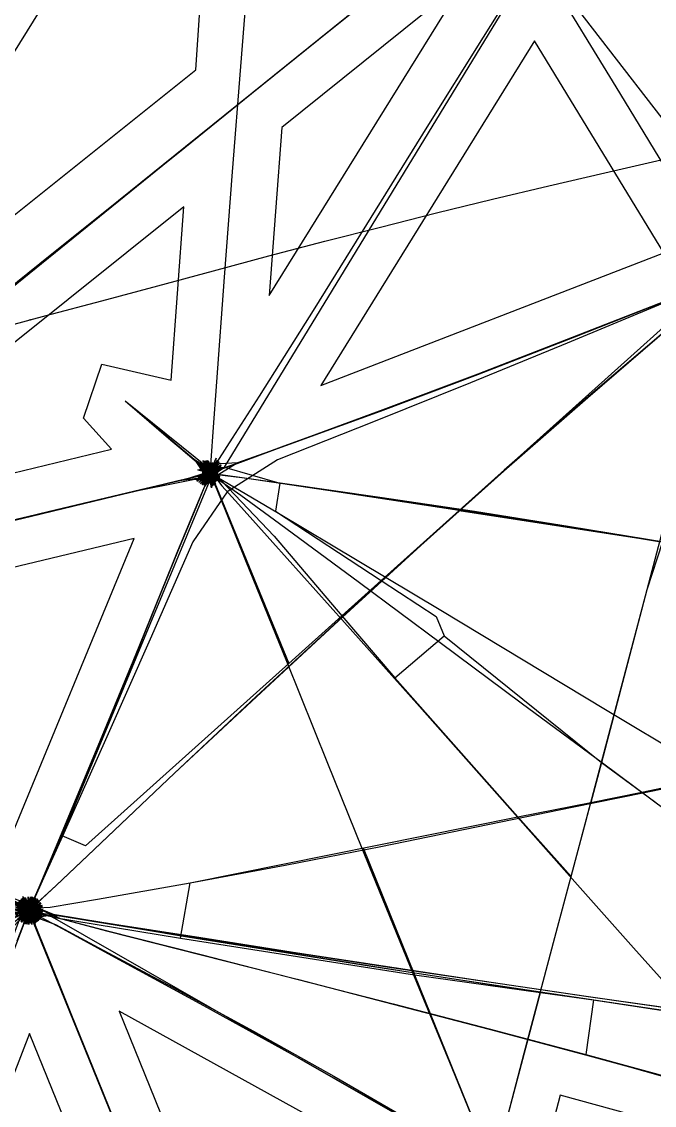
# Model space of a CAD drawing. Header units: metres. Extents: x 465982 to 489928, y 209046 to 231790.
# Drawn here: x 487541 to 488087, y 230099 to 231035 of the extents above; entities that cross this region are included whole.
import ezdxf

# ---------------------------------------------------------------- set-up
doc = ezdxf.new("R2010")
doc.units = ezdxf.units.M
for name, color, linetype in [('ANCHORS_OUTSIDE', 30, 'CONTINUOUS'), ('GREEN_CORRIDOR_PARCELS', 3, 'CONTINUOUS'), ('RAILWAY', 7, 'CONTINUOUS'), ('WOOL_ROADS_L1', 30, 'CONTINUOUS'), ('WOOL_ROADS_L2', 94, 'CONTINUOUS'), ('WOOL_THREADS', 8, 'CONTINUOUS')]:
    doc.layers.add(name, color=color, linetype=linetype)

msp = doc.modelspace()

# ---------------------------------------------------------------- linework, layer by layer
at = {"layer": 'ANCHORS_OUTSIDE'}
msp.add_point((487548.205, 230777.333), dxfattribs=at)
at = {"layer": 'GREEN_CORRIDOR_PARCELS'}
for points in [[(487345.72, 230716.82), (487691.418, 230993.365), (487711.562, 231294.087), (487359.796, 230728.208), (487331.326, 230715.844)], [(487754.505, 230798.289), (487923.361, 231070.603), (487765.489, 230943.356)], [(487799.223, 230720.657), (488095.232, 230835.105), (487983.739, 231018.226)], [(487333.292, 230596.743), (487618.422, 230665.592), (487594.239, 230692.553), (487610.259, 230739.085), (487669.999, 230725.407), (487681.074, 230874.984)], [(487529.474, 230325.385), (487638.014, 230588.515), (487261.262, 230498.207)], [(487722.938, 229938.825), (487883.877, 230037.357), (487625.158, 230180.4)], [(487468.458, 229864.757), (487617.789, 229988.237), (487547.672, 230161.239), (487447.412, 229901.414)], [(488015.052, 229972.856), (488144.321, 230069.896), (488005.743, 230107.989), (487989.388, 230045.212)]]:
    msp.add_lwpolyline(points, close=True, dxfattribs=at)
at = {"layer": 'RAILWAY'}
msp.add_lwpolyline([(487033.12, 230639.3), (487081.44, 230652.25), (487129.41, 230665.21), (487177.37, 230677.81), (487225.69, 230690.77), (487273.66, 230703.72), (487321.62, 230716.68), (487369.94, 230729.28), (487417.91, 230742.24), (487465.87, 230755.19), (487514.19, 230768.15), (487562.16, 230781.1), (487610.12, 230793.71), (487658.44, 230806.66), (487706.41, 230819.62), (487754.37, 230832.57), (487802.69, 230845.18), (487850.66, 230857.43), (487898.97, 230869.69), (487947.29, 230881.59), (487995.96, 230893.15), (488044.27, 230904.35), (488092.94, 230915.56)], dxfattribs=at)
at = {"layer": 'WOOL_ROADS_L1'}
msp.add_lwpolyline([(486448.38, 229474.314), (486704.065, 229579.679), (486712.91, 229553.737), (486793.699, 229591.474), (486804.506, 229582.49), (487000.86, 229628.85), (487286.102, 229731.789), (487404.046, 229897.699), (487539.812, 230261.961), (487547.217, 230266.366), (487575.983, 230331.714), (487705.148, 230642.802), (487702.565, 230649.216), (487715.903, 230650.088), (487985.315, 231091.864), (487764.894, 231451.843), (487706.009, 231367.555), (487467.16, 231469.47)], dxfattribs=at)
at = {"layer": 'WOOL_ROADS_L2'}
for points in [[(488155.927, 230871.127), (487985.315, 231091.864)], [(487223.742, 230531.796), (487219.143, 230551.327), (487728.073, 230963.789)], [(488136.571, 230808.346), (487918.475, 230612.619), (487763.816, 230636.365)], [(487630.217, 230707.426), (487702.565, 230649.216)], [(487642.553, 230630.404), (487705.148, 230642.802), (487715.903, 230650.088)], [(487715.903, 230650.088), (487763.816, 230636.365)], [(487705.148, 230642.802), (487713.877, 230638.124), (487758.907, 230590.509), (487817.338, 230521.854)], [(487705.148, 230642.802), (487771.443, 230480.667)], [(487223.742, 230531.796), (487642.553, 230630.404)], [(487763.816, 230636.365), (487760.098, 230612.15), (487851.336, 230552.366)], [(487851.336, 230552.366), (487918.475, 230612.619), (488094.008, 230585.801)], [(488094.008, 230585.801), (488080.709, 230544.324), (488041.5, 230395.165)], [(487851.336, 230552.366), (487817.338, 230521.854)], [(487851.336, 230552.366), (487898.888, 230521.206), (487905.636, 230504.582)], [(487817.338, 230521.854), (487771.443, 230480.667)], [(487817.338, 230521.854), (487862.954, 230468.256)], [(487862.954, 230468.256), (487905.636, 230504.582)], [(487905.636, 230504.582), (488041.5, 230395.165)], [(487771.443, 230480.667), (487596.127, 230323.332), (487575.983, 230331.714)], [(487862.954, 230468.256), (487969.219, 230348.132)], [(488041.5, 230395.165), (488032.127, 230360.753)], [(488041.5, 230395.165), (488076.325, 230369.621)], [(488032.127, 230360.753), (488076.325, 230369.621)], [(488076.325, 230369.621), (488098.228, 230374.015)], [(488076.325, 230369.621), (488088.434, 230360.708)], [(487969.219, 230348.132), (488032.127, 230360.753)], [(487969.219, 230348.132), (488015.161, 230296.644), (488032.127, 230360.753)], [(487686.267, 230291.362), (487969.219, 230348.132)], [(487835.824, 230321.368), (487880.116, 230211.777)], [(487678.055, 230243.472), (487686.267, 230291.362)], [(487530.499, 230275.422), (487547.217, 230266.366)], [(487974.794, 229917.843), (487948.151, 230043.438), (487567.453, 230261.497), (487547.217, 230266.366)], [(487547.217, 230266.366), (487665.22, 229976.257)], [(487567.453, 230261.497), (487678.055, 230243.472)], [(487678.055, 230243.472), (487880.116, 230211.777)], [(487880.116, 230211.777), (487988.674, 230196.561)], [(487880.116, 230211.777), (487948.151, 230043.438), (487988.674, 230196.561)], [(487988.674, 230196.561), (488034.441, 230190.146)], [(488034.441, 230190.146), (488027.826, 230142.956)], [(488027.826, 230142.956), (488194.038, 230096.171)]]:
    msp.add_lwpolyline(points, dxfattribs=at)
at = {"layer": 'WOOL_THREADS'}
for points in [[(488111.382, 230884.453), (488054.147, 230978.458), (487996.341, 231073.335), (487938.627, 231167.902), (487880.62, 231262.547), (487822.613, 231357.192), (487764.894, 231451.843)], [(487630.217, 230707.426), (487669.828, 230673.546), (487689.015, 230657.277), (487699.021, 230648.861), (487706.64, 230644.097), (487699.305, 230645.407), (487707.329, 230645.218), (487699.642, 230644.136), (487707.216, 230646.325), (487700.099, 230643.064), (487706.688, 230647.338), (487700.813, 230642.145), (487705.853, 230648.158), (487701.777, 230641.456), (487704.787, 230648.701), (487702.93, 230641.079), (487703.575, 230648.897), (487704.174, 230641.076), (487702.329, 230648.701), (487705.389, 230641.478), (487701.18, 230648.097), (487706.438, 230642.275), (487700.267, 230647.118), (487707.181, 230643.414), (487699.724, 230645.848), (487707.495, 230644.781), (487699.66, 230644.425), (487707.296, 230646.214), (487700.127, 230643.032), (487706.563, 230647.515), (487701.109, 230641.878), (487705.359, 230648.47), (487702.498, 230641.168), (487703.834, 230648.896), (487704.1, 230641.058), (487702.222, 230648.672), (487705.651, 230641.619), (487700.806, 230647.785), (487706.861, 230642.803), (487699.868, 230646.351), (487707.47, 230644.426), (487699.631, 230644.612), (487707.311, 230646.192), (487700.191, 230642.909), (487706.368, 230647.738), (487701.477, 230641.61), (487704.799, 230648.712), (487703.247, 230641.027), (487702.926, 230648.86), (487705.117, 230641.333), (487701.171, 230648.107), (487706.647, 230642.498), (487699.963, 230646.594), (487707.451, 230644.273), (487699.621, 230644.662), (487707.3, 230646.241), (487700.264, 230642.785), (487706.201, 230647.904), (487701.754, 230641.448), (487704.412, 230648.822), (487703.726, 230641.014), (487702.388, 230648.737), (487705.667, 230641.618), (487700.662, 230647.651), (487707.056, 230643.117), (487699.704, 230645.84), (487707.507, 230645.116), (487699.778, 230643.783), (487706.887, 230647.061), (487700.839, 230642.045), (487705.874, 230648.392), (487711.788, 230657.705), (487722.95, 230675.091), (487746.26, 230711.55), (487794.345, 230787.683), (487842.7, 230865.647), (487891.062, 230943.64), (487939.599, 231021.491), (487988.197, 231099.092)], [(487630.217, 230707.426), (487669.873, 230673.537), (487689.058, 230657.292), (487698.943, 230648.841), (487704.517, 230641.962), (487703.312, 230649.16), (487703.172, 230641.266), (487704.759, 230648.717), (487701.94, 230641.502), (487705.902, 230648.091), (487700.902, 230642.216), (487706.787, 230647.185), (487700.171, 230643.231), (487707.335, 230646.065), (487699.808, 230644.412), (487707.502, 230644.853), (487699.834, 230645.624), (487707.289, 230643.672), (487700.222, 230646.744), (487706.742, 230642.636), (487700.91, 230647.674), (487705.935, 230641.831), (487701.813, 230648.343), (487704.961, 230641.308), (487702.834, 230648.716), (487703.916, 230641.085), (487703.879, 230648.792), (487702.891, 230641.148), (487704.867, 230648.598), (487701.957, 230641.461), (487705.734, 230648.18), (487701.167, 230641.971), (487706.439, 230647.593), (487700.551, 230642.619), (487706.962, 230646.897), (487700.121, 230643.348), (487707.302, 230646.149), (487699.87, 230644.105), (487707.469, 230645.395), (487699.78, 230644.848), (487707.487, 230644.67), (487699.828, 230645.546), (487707.381, 230644.003), (487699.985, 230646.179), (487707.179, 230643.408), (487700.225, 230646.733), (487706.909, 230642.895), (487700.519, 230647.207), (487706.594, 230642.461), (487700.85, 230647.602), (487706.254, 230642.104), (487701.197, 230647.922), (487705.903, 230641.816), (487701.547, 230648.178), (487705.554, 230641.591), (487701.893, 230648.376), (487705.213, 230641.418), (487702.228, 230648.525), (487704.886, 230641.289), (487702.548, 230648.636), (487704.572, 230641.196), (487702.854, 230648.712), (487704.273, 230641.135), (487703.147, 230648.762), (487703.987, 230641.098), (487703.428, 230648.787), (487703.71, 230641.083), (487703.7, 230648.793), (487703.447, 230641.095), (487703.934, 230649.104), (487704.748, 230660.056), (487706.264, 230680.618), (487709.446, 230723.804), (487716.141, 230814.219), (487723.031, 230905.224), (487730.151, 230996.132), (487737.215, 231087.158)], [(487507.54, 230786.681), (487565.657, 230833.173), (487623.767, 230879.666), (487681.679, 230926.238), (487739.452, 230972.899), (487797.261, 231019.482), (487855.098, 231066.09)], [(487508.607, 230787.585), (487566.572, 230834.003), (487624.536, 230880.426), (487682.32, 230926.913), (487739.983, 230973.481), (487797.68, 231019.981), (487855.408, 231066.511)], [(487477.981, 230590.767), (487558.679, 230610.094), (487638.088, 230629.364), (487676.411, 230638.596), (487696.809, 230643.501), (487712.015, 230647.201), (487696.187, 230643.285), (487711.429, 230647.151), (487695.951, 230643.139), (487711.291, 230647.206), (487695.921, 230643.043), (487711.246, 230647.282), (487695.933, 230642.958), (487711.218, 230647.362), (487695.955, 230642.875), (487711.192, 230647.444), (487695.979, 230642.793), (487711.165, 230647.525), (487696.002, 230642.711), (487711.135, 230647.606), (487696.018, 230642.626), (487711.083, 230647.678), (487695.992, 230642.526), (487710.936, 230647.716), (487695.765, 230642.355), (487710.947, 230647.786), (487731.673, 230655.279), (487771.012, 230669.722), (487852.876, 230699.632), (487935.192, 230730.74), (488017.169, 230762.478), (488097.475, 230793.929)], [(487478.103, 230590.76), (487558.995, 230610.142), (487638.602, 230629.48), (487677.267, 230638.709), (487698.868, 230641.421), (487712.9, 230651.07), (487696.309, 230640.819), (487711.918, 230649.942), (487695.633, 230640.704), (487711.784, 230649.59), (487695.411, 230640.842), (487711.84, 230649.358), (487695.282, 230641.032), (487711.928, 230649.145), (487695.169, 230641.233), (487712.002, 230648.927), (487695.029, 230641.423), (487711.991, 230648.676), (487694.711, 230641.547), (487711.568, 230648.266), (487693.482, 230641.38), (487709.8, 230647.43), (487731.111, 230655.059), (487770.726, 230669.595), (487852.9, 230699.59), (487935.513, 230730.823), (488017.779, 230762.72), (488098.307, 230794.32)], [(487481.466, 230591.918), (487563.787, 230611.797), (487643.651, 230630.814), (487685.129, 230640.806), (487712.492, 230649.699), (487692.133, 230637.979), (487713.157, 230652.271), (487693.963, 230636.947), (487712.389, 230653.773), (487695.293, 230635.861), (487711.22, 230654.981), (487696.697, 230634.946), (487709.936, 230656.147), (487698.344, 230634.605), (487708.917, 230657.961), (487699.302, 230636.969), (487724.582, 230652.391), (487767.341, 230668.257), (487850.816, 230698.557), (487934.758, 230730.288), (488018.305, 230762.755), (488100.03, 230794.941)], [(487481.675, 230591.981), (487563.29, 230611.688), (487642.519, 230630.555), (487682.788, 230639.839), (487708.989, 230638.84), (487697.433, 230656.036), (487708.126, 230635.671), (487699.036, 230655.595), (487707.566, 230634.887), (487699.907, 230655.692), (487706.831, 230634.517), (487700.714, 230655.868), (487706.054, 230634.233), (487701.535, 230655.925), (487705.276, 230633.813), (487702.364, 230655.449), (487704.782, 230632.424), (487701.328, 230652.74), (487727.581, 230654.248), (487769.082, 230668.996), (487852.157, 230699.22), (487935.606, 230730.738), (488018.693, 230762.966), (488099.974, 230794.897)], [(488094.226, 230791.363), (488011.913, 230757.184), (487928.492, 230723.034), (487844.616, 230689.26), (487761.838, 230656.558), (487718.276, 230628.732), (487688.735, 230585.548), (487651.964, 230501.741), (487614.553, 230417.356), (487577.365, 230334.057), (487559.94, 230295.304), (487551.373, 230276.591), (487543.25, 230266.457), (487553.467, 230267.218), (487542.143, 230267.907), (487552.827, 230266.107), (487542.113, 230268.845), (487552.46, 230265.223), (487542.419, 230269.715), (487552.036, 230264.388), (487542.917, 230270.493), (487551.525, 230263.591), (487543.624, 230271.082), (487551.017, 230262.638), (487544.823, 230271.061), (487550.38, 230259.709), (487557.507, 230242.219), (487571.621, 230207.159), (487602.358, 230131.504), (487633.745, 230053.989)], [(487630.217, 230707.426), (487670.996, 230672.584), (487690.605, 230655.886), (487699.544, 230644.807), (487710.717, 230643.83), (487698.392, 230647.378), (487708.797, 230641.527), (487699.171, 230649.244), (487707.188, 230640.105), (487700.752, 230650.517), (487705.327, 230639.209), (487702.704, 230651.154), (487703.296, 230638.982), (487704.793, 230651.161), (487701.372, 230639.568), (487707.089, 230650.68), (487700.088, 230641.449), (487712.404, 230648.23), (487732.069, 230655.431), (487770.872, 230669.691), (487852.437, 230699.575), (487934.465, 230730.604), (488016.15, 230762.217), (488096.142, 230793.522)], [(487630.217, 230707.426), (487670.658, 230672.878), (487689.921, 230656.595), (487700.051, 230648.166), (487706.804, 230641.27), (487701.343, 230649.226), (487704.728, 230640.366), (487703.405, 230649.835), (487702.519, 230640.35), (487705.543, 230649.4), (487700.535, 230641.286), (487707.264, 230648.047), (487699.171, 230643.001), (487708.203, 230646.067), (487698.712, 230645.142), (487708.168, 230643.875), (487699.258, 230647.258), (487707.174, 230641.909), (487700.705, 230648.87), (487705.414, 230640.484), (487702.724, 230649.449), (487702.969, 230639.522), (487703.522, 230648.363), (487714.859, 230649.356), (487733.427, 230655.94), (487771.74, 230670.03), (487853.053, 230699.855), (487934.865, 230730.797), (488016.354, 230762.304), (488096.16, 230793.489)], [(488102.825, 230773.197), (488030.368, 230711.084), (487957.503, 230647.59), (487885.682, 230583.147), (487814.531, 230517.878), (487743.44, 230452.143), (487672.743, 230385.997), (487603.463, 230320.062), (487570.34, 230288.705), (487552.814, 230272.528), (487540.268, 230259.84), (487552.91, 230274.056), (487542.016, 230259.509), (487552.046, 230275.121), (487543.306, 230258.944), (487550.865, 230275.788), (487544.589, 230258.461), (487549.572, 230276.218), (487545.917, 230258.147), (487548.228, 230276.441), (487547.274, 230258.027), (487546.868, 230276.462), (487548.631, 230258.108), (487545.522, 230276.283), (487549.959, 230258.386), (487544.219, 230275.908), (487551.23, 230258.855), (487542.987, 230275.349), (487552.416, 230259.503), (487541.852, 230274.615), (487553.494, 230260.315), (487540.839, 230273.726), (487554.44, 230261.274), (487539.971, 230272.698), (487555.244, 230262.356), (487539.279, 230271.55), (487555.918, 230263.527), (487538.849, 230270.291), (487556.619, 230264.753), (487539.063, 230268.924), (487558.155, 230265.979), (487541.389, 230268.849), (487527.242, 230252.14)], [(488102.175, 230772.575), (488029.927, 230710.518), (487957.232, 230647.079), (487885.536, 230582.723), (487814.477, 230517.564), (487743.467, 230451.943), (487672.834, 230385.928), (487603.599, 230320.147), (487570.668, 230289.045), (487553.667, 230273.293), (487542.573, 230261.117), (487550.976, 230274.353), (487545.361, 230259.638), (487547.834, 230275.165), (487548.588, 230259.448), (487544.63, 230274.672), (487551.623, 230260.58), (487541.892, 230272.939), (487553.949, 230262.835), (487540.078, 230270.256), (487555.175, 230265.834), (487539.493, 230267.068), (487555.095, 230269.073), (487540.234, 230263.914), (487553.723, 230272.009), (487542.179, 230261.321), (487551.287, 230274.147), (487545.001, 230259.728), (487548.199, 230275.13), (487548.226, 230259.398), (487544.975, 230274.789), (487551.313, 230260.392), (487542.16, 230273.183), (487553.747, 230262.537), (487540.239, 230270.579), (487555.143, 230265.481), (487539.583, 230267.434), (487555.365, 230268.805), (487540.514, 230264.439), (487554.609, 230272.605), (487542.789, 230263.279), (487529.441, 230248.468)], [(488101.861, 230772.222), (488029.743, 230710.17), (487957.156, 230646.747), (487885.531, 230582.437), (487814.517, 230517.345), (487743.543, 230451.798), (487672.934, 230385.869), (487603.707, 230320.196), (487570.971, 230289.313), (487554.492, 230273.929), (487543.504, 230263.44), (487552.321, 230272.387), (487542.986, 230262.647), (487551.895, 230272.229), (487542.995, 230262.395), (487551.704, 230272.292), (487543.109, 230262.249), (487551.553, 230272.398), (487543.248, 230262.126), (487551.405, 230272.513), (487543.395, 230262.01), (487551.254, 230272.625), (487543.549, 230261.898), (487551.098, 230272.735), (487543.707, 230261.789), (487550.936, 230272.843), (487543.871, 230261.684), (487550.769, 230272.946), (487544.04, 230261.582), (487550.598, 230273.047), (487544.214, 230261.483), (487550.421, 230273.142), (487544.392, 230261.389), (487550.239, 230273.229), (487544.571, 230261.291), (487550.046, 230273.295), (487544.739, 230261.164), (487549.819, 230273.264), (487544.597, 230260.357), (487537.352, 230242.065)], [(487630.217, 230707.426), (487671.279, 230672.517), (487691.386, 230655.379), (487699.95, 230642.474), (487710.861, 230648.014), (487697.659, 230644.023), (487710.498, 230645.842), (487697.166, 230645.415), (487710.294, 230644.329), (487697.291, 230646.858), (487709.9, 230642.91), (487697.789, 230648.231), (487709.232, 230641.606), (487698.589, 230649.455), (487708.298, 230640.479), (487699.64, 230650.473), (487707.142, 230639.581), (487700.891, 230651.23), (487705.818, 230638.948), (487702.28, 230651.67), (487704.385, 230638.571), (487703.721, 230651.683), (487702.812, 230638.275), (487705.009, 230650.821), (487700.188, 230636.804), (487691.935, 230616.939), (487675.783, 230578.094), (487642.745, 230496.325), (487608.91, 230414.222), (487575.141, 230333.132), (487559.044, 230294.69), (487550.938, 230275.274), (487543.181, 230263.072), (487553.794, 230270.198), (487540.934, 230266.821), (487553.924, 230265.314), (487542.164, 230271.249), (487551.057, 230261.588), (487546.079, 230273.758), (487546.487, 230260.624), (487550.688, 230273.078), (487542.405, 230262.874), (487553.727, 230269.549), (487540.788, 230267.241), (487553.721, 230264.896), (487542.415, 230271.599), (487550.68, 230261.379), (487546.489, 230273.836), (487546.085, 230260.698), (487551.03, 230272.877), (487542.162, 230263.175), (487553.847, 230269.194), (487540.8, 230267.604), (487553.589, 230264.57), (487542.644, 230271.849), (487550.389, 230261.23), (487546.8, 230273.874), (487545.791, 230260.769), (487551.272, 230272.716), (487541.998, 230263.401), (487553.92, 230268.936), (487540.822, 230267.86), (487553.488, 230264.342), (487542.818, 230272.01), (487550.183, 230261.111), (487547.016, 230273.843), (487545.531, 230260.729), (487551.2, 230272.436), (487541.474, 230262.414), (487525.685, 230250.451)], [(487630.217, 230707.426), (487670.6, 230673.117), (487689.917, 230656.878), (487700.073, 230648.441), (487706.812, 230641.601), (487701.595, 230649.396), (487704.788, 230640.646), (487703.742, 230649.934), (487702.545, 230640.679), (487705.908, 230649.391), (487700.57, 230641.731), (487707.577, 230647.903), (487699.303, 230643.575), (487708.369, 230645.811), (487699.032, 230645.796), (487708.104, 230643.59), (487699.817, 230647.892), (487706.843, 230641.741), (487701.482, 230649.386), (487704.871, 230640.686), (487703.65, 230649.942), (487702.633, 230640.66), (487705.829, 230649.434), (487700.636, 230641.673), (487707.524, 230647.974), (487699.329, 230643.493), (487708.344, 230645.897), (487698.992, 230645.721), (487708.07, 230643.701), (487699.659, 230647.943), (487706.677, 230642.067), (487701.284, 230650.18), (487705.296, 230642.481), (487698.913, 230633.364), (487691.215, 230615.179), (487675.34, 230577.011), (487642.445, 230495.726), (487608.778, 230414.078), (487575.196, 230333.44), (487559.403, 230295.827), (487551.831, 230278.108), (487545.039, 230269.447), (487550.627, 230262.931), (487544.822, 230270.715), (487550.375, 230263.495), (487544.501, 230270.804), (487550.475, 230263.731), (487544.302, 230270.702), (487550.622, 230263.897), (487544.136, 230270.559), (487550.774, 230264.055), (487543.984, 230270.402), (487550.92, 230264.216), (487543.841, 230270.239), (487551.058, 230264.382), (487543.708, 230270.071), (487551.186, 230264.552), (487543.583, 230269.899), (487551.307, 230264.727), (487543.468, 230269.723), (487551.417, 230264.905), (487543.362, 230269.542), (487551.519, 230265.087), (487543.265, 230269.359), (487551.613, 230265.271), (487543.178, 230269.173), (487551.701, 230265.456), (487543.107, 230268.981), (487551.795, 230265.639), (487543.08, 230268.777), (487551.961, 230265.799), (487543.247, 230268.536), (487552.493, 230265.747), (487544.448, 230268.828), (487543.519, 230257.846), (487536.914, 230240.772)], [(487630.217, 230707.426), (487670.775, 230672.966), (487690.271, 230656.621), (487701.087, 230648.343), (487707.441, 230640.047), (487702.107, 230650.167), (487704.106, 230639.534), (487704.726, 230650.617), (487701.332, 230640.18), (487707.22, 230649.508), (487699.207, 230641.964), (487708.851, 230647.29), (487698.19, 230644.531), (487709.204, 230644.556), (487698.531, 230647.27), (487708.195, 230641.988), (487700.146, 230649.506), (487706.075, 230640.225), (487702.639, 230650.689), (487703.369, 230639.701), (487705.394, 230650.529), (487700.75, 230640.55), (487707.75, 230649.071), (487698.906, 230642.564), (487709.214, 230646.647), (487698.463, 230645.206), (487709.682, 230643.282), (487700.414, 230647.752), (487699.318, 230635.006), (487691.557, 230616.01), (487675.564, 230577.546), (487642.598, 230496.031), (487608.851, 230414.166), (487575.18, 230333.311), (487559.202, 230295.225), (487551.212, 230276.564), (487543.501, 230266.103), (487553.556, 230268.011), (487542.28, 230266.834), (487553.075, 230267.589), (487542.037, 230267.055), (487552.982, 230267.348), (487541.989, 230267.283), (487552.961, 230267.116), (487541.986, 230267.514), (487552.946, 230266.885), (487541.999, 230267.745), (487552.925, 230266.654), (487542.025, 230267.977), (487552.894, 230266.423), (487542.06, 230268.207), (487552.853, 230266.192), (487542.105, 230268.437), (487552.803, 230265.964), (487542.161, 230268.665), (487552.743, 230265.735), (487542.226, 230268.892), (487552.672, 230265.511), (487542.302, 230269.116), (487552.592, 230265.287), (487542.387, 230269.338), (487552.502, 230265.067), (487542.481, 230269.557), (487552.4, 230264.853), (487542.581, 230269.772), (487552.283, 230264.645), (487542.676, 230269.994), (487552.121, 230264.465), (487542.704, 230270.262), (487551.791, 230264.421), (487542.297, 230270.689), (487551.16, 230265.644), (487539.915, 230259.073)], [(487630.217, 230707.426), (487670.494, 230673.217), (487689.739, 230657.045), (487699.726, 230648.718), (487705.581, 230641.66), (487703.286, 230649.705), (487702.287, 230641.189), (487706.685, 230648.446), (487699.709, 230643.545), (487708.059, 230645.176), (487699.757, 230647.066), (487706.574, 230641.97), (487702.408, 230649.395), (487703.204, 230640.919), (487705.915, 230648.989), (487700.162, 230642.713), (487707.966, 230646.115), (487699.453, 230646.172), (487707.211, 230642.666), (487701.543, 230649.018), (487704.146, 230640.913), (487705.056, 230649.377), (487700.79, 230642.01), (487707.679, 230647.012), (487699.352, 230645.236), (487707.683, 230643.48), (487700.783, 230648.466), (487705.065, 230641.107), (487704.137, 230649.569), (487701.546, 230641.457), (487707.197, 230647.818), (487699.429, 230644.307), (487707.915, 230644.396), (487700.082, 230647.878), (487705.803, 230641.755), (487703.481, 230650.248), (487703.441, 230642.136), (487698.614, 230632.766), (487691.055, 230614.785), (487675.205, 230576.69), (487642.329, 230495.502), (487608.687, 230413.943), (487575.131, 230333.394), (487559.418, 230296.003), (487552.19, 230278.632), (487549.716, 230268.797), (487543.279, 230264.313), (487550.851, 230268.97), (487543.138, 230265.911), (487551.453, 230267.953), (487543.044, 230267.168), (487551.531, 230266.759), (487543.212, 230268.375), (487551.227, 230265.591), (487543.694, 230269.485), (487550.599, 230264.559), (487544.466, 230270.416), (487549.705, 230263.747), (487545.466, 230271.093), (487548.62, 230263.22), (487546.614, 230271.46), (487547.432, 230263.019), (487547.818, 230271.491), (487546.235, 230263.158), (487548.982, 230271.183), (487545.127, 230263.627), (487550.01, 230270.561), (487544.192, 230264.385), (487550.816, 230269.672), (487543.491, 230265.369), (487551.303, 230268.588), (487543.003, 230266.514), (487551.269, 230267.425), (487542.43, 230267.874), (487550.255, 230267.292), (487551.529, 230257.255), (487558.106, 230240.711), (487572.08, 230205.965), (487602.645, 230130.65), (487633.888, 230053.564)], [(487630.217, 230707.426), (487669.895, 230673.658), (487689.209, 230657.37), (487699.427, 230648.755), (487706.829, 230642.684), (487699.92, 230647.99), (487707.182, 230642.765), (487699.831, 230647.678), (487707.386, 230642.991), (487699.69, 230647.397), (487707.549, 230643.268), (487699.545, 230647.098), (487707.693, 230643.58), (487699.411, 230646.765), (487707.82, 230643.932), (487699.294, 230646.391), (487707.925, 230644.329), (487699.204, 230645.969), (487707.997, 230644.777), (487699.153, 230645.494), (487708.024, 230645.279), (487699.156, 230644.964), (487707.987, 230645.837), (487699.233, 230644.381), (487707.864, 230646.442), (487699.407, 230643.754), (487707.631, 230647.086), (487699.704, 230643.1), (487707.264, 230647.745), (487700.148, 230642.445), (487706.738, 230648.386), (487700.76, 230641.83), (487706.038, 230648.962), (487701.55, 230641.308), (487705.159, 230649.413), (487702.513, 230640.944), (487704.12, 230649.67), (487703.618, 230640.813), (487702.964, 230649.66), (487704.804, 230640.981), (487701.772, 230649.318), (487705.975, 230641.506), (487700.655, 230648.605), (487707.002, 230642.408), (487699.754, 230647.521), (487707.739, 230643.658), (487699.22, 230646.128), (487708.036, 230645.161), (487699.187, 230644.558), (487707.781, 230646.75), (487699.742, 230643.006), (487706.928, 230648.202), (487700.879, 230641.718), (487705.534, 230649.266), (487702.487, 230640.938), (487703.772, 230649.712), (487704.333, 230640.862), (487701.922, 230649.396), (487706.099, 230641.574), (487700.329, 230648.307), (487707.433, 230643), (487699.331, 230646.603), (487708.034, 230644.902), (487699.174, 230644.596), (487707.734, 230646.911), (487699.935, 230642.702), (487706.559, 230648.608), (487701.488, 230641.359), (487704.724, 230649.659), (487703.473, 230640.975), (487702.455, 230649.979), (487704.892, 230641.554), (487709.388, 230630.85), (487717.462, 230610.971), (487734.191, 230569.434), (487769.559, 230482.601), (487805.029, 230394.663), (487840.536, 230306.258), (487876.2, 230218.673), (487912.222, 230131.399), (487948.151, 230043.438)], [(487630.217, 230707.426), (487669.95, 230673.576), (487689.364, 230657.208), (487699.826, 230648.474), (487707.121, 230641.476), (487700.813, 230649.294), (487705.607, 230640.637), (487702.297, 230650.039), (487703.947, 230640.242), (487703.98, 230650.191), (487702.252, 230640.4), (487705.625, 230649.757), (487700.702, 230641.117), (487707.035, 230648.784), (487699.476, 230642.322), (487708.038, 230647.38), (487698.728, 230643.886), (487708.505, 230645.704), (487698.561, 230645.625), (487708.364, 230643.954), (487699.01, 230647.331), (487707.616, 230642.348), (487700.037, 230648.786), (487706.338, 230641.093), (487701.527, 230649.796), (487704.683, 230640.365), (487703.297, 230650.212), (487702.858, 230640.278), (487705.115, 230649.962), (487701.108, 230640.861), (487706.734, 230649.061), (487699.678, 230642.055), (487707.921, 230647.615), (487698.78, 230643.704), (487708.496, 230645.818), (487698.555, 230645.584), (487708.359, 230643.924), (487699.052, 230647.425), (487707.516, 230642.206), (487700.212, 230648.953), (487706.079, 230640.926), (487701.872, 230649.935), (487704.257, 230640.282), (487703.79, 230650.214), (487702.318, 230640.381), (487705.676, 230649.739), (487700.558, 230641.215), (487707.241, 230648.577), (487699.248, 230642.662), (487708.243, 230646.9), (487698.593, 230644.503), (487708.525, 230644.965), (487698.695, 230646.457), (487708.043, 230643.068), (487699.54, 230648.223), (487706.869, 230641.503), (487700.997, 230649.527), (487705.184, 230640.509), (487702.844, 230650.172), (487703.248, 230640.237), (487704.794, 230650.059), (487701.356, 230640.729), (487706.549, 230649.205), (487699.794, 230641.903), (487707.831, 230647.742), (487698.777, 230643.585), (487708.401, 230645.903), (487698.367, 230645.578), (487707.981, 230644.063), (487698.429, 230648.158), (487706.479, 230643.489), (487713.737, 230634.104), (487728.115, 230618.187), (487757.648, 230585.206), (487819.506, 230516.056), (487881.924, 230445.966), (487944.474, 230375.544), (488006.843, 230305.064), (488069.159, 230235.022), (488131.501, 230165.606)], [(487630.217, 230707.426), (487670.047, 230673.462), (487689.577, 230656.984), (487700.31, 230648.088), (487708.193, 230640.784), (487700.057, 230649.138), (487707.038, 230640.588), (487700.504, 230649.84), (487706.266, 230640.243), (487701.168, 230650.277), (487705.529, 230639.932), (487701.896, 230650.568), (487704.783, 230639.711), (487702.642, 230650.742), (487704.037, 230639.594), (487703.38, 230650.811), (487703.311, 230639.575), (487704.091, 230650.784), (487702.62, 230639.645), (487704.76, 230650.675), (487701.976, 230639.789), (487705.375, 230650.499), (487701.392, 230639.992), (487705.928, 230650.272), (487700.871, 230640.238), (487706.416, 230650.012), (487700.416, 230640.511), (487706.837, 230649.732), (487700.028, 230640.794), (487707.194, 230649.449), (487699.703, 230641.073), (487707.489, 230649.175), (487699.436, 230641.339), (487707.728, 230648.922), (487699.223, 230641.579), (487707.917, 230648.697), (487699.057, 230641.786), (487708.061, 230648.508), (487698.932, 230641.956), (487708.167, 230648.358), (487698.845, 230642.084), (487708.237, 230648.252), (487698.79, 230642.168), (487708.277, 230648.19), (487698.765, 230642.207), (487708.288, 230648.173), (487698.768, 230642.203), (487708.272, 230648.198), (487698.797, 230642.157), (487708.23, 230648.264), (487698.852, 230642.073), (487708.162, 230648.366), (487698.933, 230641.954), (487708.067, 230648.501), (487699.042, 230641.806), (487707.945, 230648.662), (487699.178, 230641.633), (487707.795, 230648.845), (487699.341, 230641.442), (487707.62, 230649.043), (487699.534, 230641.242), (487707.42, 230649.253), (487699.758, 230641.045), (487707.208, 230649.481), (487700.034, 230640.887), (487707.034, 230649.79), (487700.436, 230640.935), (487707.234, 230650.404), (487700.527, 230642.368), (487712.976, 230638.093), (487730.016, 230625.953), (487763.452, 230601.445), (487832.518, 230550.582), (487902.223, 230498.906), (487972.204, 230446.71), (488042.187, 230394.747), (488112.359, 230342.88)], [(487630.217, 230707.426), (487670.22, 230673.271), (487690.044, 230656.64), (487702.503, 230649.134), (487706.125, 230638.231), (487701.819, 230650.544), (487705.13, 230638.875), (487702.319, 230651.108), (487704.402, 230638.927), (487702.975, 230651.292), (487703.698, 230638.906), (487703.682, 230651.332), (487702.971, 230638.936), (487704.424, 230651.271), (487702.214, 230639.05), (487705.193, 230651.107), (487701.435, 230639.271), (487705.98, 230650.828), (487700.644, 230639.613), (487706.769, 230650.417), (487699.861, 230640.097), (487707.539, 230649.857), (487699.112, 230640.736), (487708.259, 230649.136), (487698.432, 230641.543), (487708.889, 230648.242), (487697.866, 230642.522), (487709.378, 230647.18), (487697.467, 230643.665), (487709.671, 230645.963), (487697.294, 230644.947), (487709.708, 230644.626), (487697.407, 230646.322), (487709.433, 230643.23), (487697.856, 230647.721), (487708.801, 230641.855), (487698.677, 230649.045), (487707.79, 230640.61), (487699.874, 230650.177), (487706.415, 230639.623), (487701.412, 230650.986), (487704.738, 230639.024), (487703.201, 230651.345), (487702.872, 230638.934), (487705.101, 230651.147), (487700.985, 230639.434), (487706.922, 230650.337), (487699.286, 230640.549), (487708.443, 230648.932), (487697.999, 230642.22), (487709.442, 230647.034), (487697.334, 230644.295), (487709.735, 230644.841), (487697.439, 230646.537), (487709.219, 230642.625), (487698.365, 230648.647), (487707.902, 230640.703), (487700.037, 230650.306), (487705.926, 230639.381), (487702.248, 230651.238), (487703.56, 230638.901), (487704.692, 230651.272), (487701.176, 230639.397), (487707.042, 230650.397), (487699.266, 230640.882), (487709.267, 230648.677), (487698.666, 230643.439), (487712.798, 230643.722), (487733.168, 230640.823), (487772.134, 230635.122), (487851.762, 230623.426), (487933.345, 230611.437), (488015.684, 230598.306), (488098.04, 230584.791)], [(487630.217, 230707.426), (487670.528, 230673.024), (487690.643, 230655.788), (487699.476, 230642.824), (487710.901, 230647.711), (487697.744, 230642.963), (487709.901, 230647.902), (487697.596, 230642.299), (487709.468, 230648.379), (487697.797, 230641.748), (487709.137, 230648.857), (487698.09, 230641.27), (487708.811, 230649.298), (487698.412, 230640.851), (487708.481, 230649.687), (487698.741, 230640.489), (487708.155, 230650.02), (487699.06, 230640.184), (487707.846, 230650.297), (487699.356, 230639.934), (487707.566, 230650.52), (487699.618, 230639.736), (487707.325, 230650.693), (487699.835, 230639.586), (487707.133, 230650.82), (487700, 230639.481), (487706.996, 230650.905), (487700.107, 230639.416), (487706.92, 230650.95), (487700.151, 230639.39), (487706.909, 230650.957), (487700.13, 230639.402), (487706.963, 230650.926), (487700.043, 230639.454), (487707.081, 230650.854), (487699.894, 230639.548), (487707.261, 230650.737), (487699.685, 230639.689), (487707.497, 230650.571), (487699.423, 230639.881), (487707.782, 230650.35), (487699.117, 230640.133), (487708.106, 230650.065), (487698.778, 230640.451), (487708.457, 230649.712), (487698.419, 230640.841), (487708.819, 230649.284), (487698.058, 230641.307), (487709.177, 230648.778), (487697.71, 230641.853), (487709.51, 230648.194), (487697.396, 230642.476), (487709.8, 230647.533), (487697.134, 230643.172), (487710.029, 230646.803), (487696.944, 230643.934), (487710.178, 230646.015), (487696.843, 230644.746), (487710.233, 230645.182), (487696.847, 230645.594), (487710.188, 230644.32), (487696.979, 230646.451), (487710.066, 230643.44), (487697.304, 230647.268), (487709.984, 230642.48), (487698.098, 230647.844), (487710.997, 230640.813), (487728.887, 230630.321), (487762.708, 230610.302), (487832.097, 230569.114), (487902.832, 230526.552), (487973.968, 230483.684), (488044.987, 230440.81), (488116.088, 230398.28)], [(487477.311, 230590.589), (487557.906, 230609.897), (487637.205, 230629.159), (487676.124, 230638.524), (487697.574, 230643.13), (487713.665, 230648.789), (487696.015, 230641.562), (487711.774, 230649.909), (487696.197, 230640.112), (487710.738, 230650.963), (487696.967, 230638.972), (487709.747, 230651.939), (487697.958, 230638.032), (487708.671, 230652.771), (487699.072, 230637.278), (487707.513, 230653.429), (487700.258, 230636.71), (487706.303, 230653.902), (487701.482, 230636.327), (487705.074, 230654.194), (487702.71, 230636.124), (487703.854, 230654.313), (487703.913, 230636.088), (487702.672, 230654.271), (487705.069, 230636.204), (487701.548, 230654.085), (487706.159, 230636.453), (487700.497, 230653.776), (487707.167, 230636.816), (487699.532, 230653.364), (487708.088, 230637.272), (487698.658, 230652.868), (487708.915, 230637.804), (487697.877, 230652.306), (487709.649, 230638.394), (487697.189, 230651.693), (487710.291, 230639.026), (487696.59, 230651.045), (487710.846, 230639.69), (487696.075, 230650.37), (487711.313, 230640.379), (487695.631, 230649.682), (487711.684, 230641.09), (487695.219, 230648.995), (487711.888, 230641.845), (487694.658, 230648.351), (487711.553, 230642.74), (487693.086, 230647.787), (487709.491, 230643.686), (487730.983, 230641.348), (487770.05, 230635.914), (487850.006, 230624.209), (487931.856, 230612.239), (488014.406, 230599.039), (488096.95, 230585.422)], [(488107.135, 230644.549), (488080.709, 230544.324), (488054.161, 230443.966), (488027.543, 230343.888), (488000.881, 230243.636), (487974.298, 230143.8), (487948.151, 230043.438)], [(487531.977, 230276.96), (487557.04, 230265.002), (487534.392, 230268.279), (487559.032, 230268.001), (487535.372, 230264.848), (487558.769, 230271.064), (487536.531, 230261.883), (487557.457, 230273.889), (487538.293, 230259.282), (487555.412, 230276.258), (487540.644, 230257.208), (487552.817, 230278.015), (487543.449, 230255.806), (487549.854, 230279.043), (487546.521, 230255.17), (487546.725, 230279.273), (487549.655, 230255.347), (487543.641, 230278.688), (487552.642, 230256.322), (487540.818, 230277.317), (487555.297, 230258.021), (487538.49, 230275.233), (487557.542, 230260.296), (487537.037, 230272.509), (487559.81, 230263.081), (487537.704, 230268.939), (487565.475, 230270.312), (487606.418, 230277.238), (487686.267, 230291.362), (487768.458, 230306.638), (487851.052, 230322.753), (487933.687, 230339.738), (488016.123, 230356.583), (488098.434, 230373.23)], [(487520.002, 230270.856), (487543.008, 230272.064), (487556.391, 230259.992), (487540.493, 230272.981), (487555.184, 230260.772), (487540.162, 230273.589), (487554.776, 230260.741), (487540.244, 230273.875), (487554.557, 230260.588), (487540.392, 230274.071), (487554.389, 230260.43), (487540.537, 230274.226), (487554.25, 230260.296), (487540.66, 230274.347), (487554.142, 230260.192), (487540.75, 230274.433), (487554.069, 230260.125), (487540.803, 230274.481), (487554.037, 230260.095), (487540.814, 230274.492), (487554.048, 230260.106), (487540.78, 230274.46), (487554.106, 230260.159), (487540.698, 230274.384), (487554.212, 230260.26), (487540.569, 230274.259), (487554.364, 230260.409), (487540.394, 230274.082), (487554.56, 230260.613), (487540.177, 230273.851), (487554.797, 230260.875), (487539.922, 230273.558), (487555.067, 230261.199), (487539.639, 230273.201), (487555.363, 230261.589), (487539.334, 230272.777), (487555.673, 230262.048), (487539.02, 230272.283), (487555.988, 230262.577), (487538.709, 230271.718), (487556.292, 230263.179), (487538.414, 230271.081), (487556.574, 230263.85), (487538.149, 230270.377), (487556.819, 230264.587), (487537.927, 230269.609), (487557.012, 230265.383), (487537.761, 230268.787), (487557.137, 230266.23), (487537.655, 230267.919), (487557.166, 230267.114), (487537.579, 230267.014), (487557.009, 230268.009), (487537.358, 230266.03), (487556.244, 230268.838), (487536.203, 230264.302), (487553.274, 230269.941), (487574.175, 230260.512), (487613.997, 230249.956), (487695.766, 230229.254), (487778.612, 230208.16), (487861.588, 230186.701), (487944.642, 230165.128), (488027.82, 230143.1), (488110.994, 230120.156)], [(487522.193, 230270.275), (487545.071, 230260.07), (487555.042, 230277.319), (487539.104, 230261.595), (487557.851, 230271.315), (487536.835, 230265.963), (487558.268, 230266.089), (487537.28, 230270.961), (487556.487, 230261.308), (487540.053, 230275.198), (487552.763, 230257.847), (487544.474, 230277.698), (487547.871, 230256.458), (487549.556, 230277.903), (487542.878, 230257.455), (487554.178, 230275.76), (487538.888, 230260.628), (487557.311, 230271.733), (487536.79, 230265.283), (487558.253, 230266.71), (487537.059, 230270.391), (487556.784, 230261.807), (487539.649, 230274.812), (487553.219, 230258.121), (487543.989, 230277.551), (487548.35, 230256.486), (487549.111, 230277.983), (487543.267, 230257.282), (487553.863, 230276.002), (487539.119, 230260.34), (487557.167, 230272.042), (487536.851, 230264.976), (487558.266, 230266.996), (487536.987, 230270.142), (487556.9, 230262.009), (487539.505, 230274.662), (487553.373, 230258.219), (487543.839, 230277.5), (487548.484, 230256.498), (487549, 230278.002), (487543.35, 230257.247), (487553.807, 230276.044), (487539.15, 230260.3), (487557.153, 230272.072), (487536.851, 230264.96), (487558.262, 230266.996), (487536.981, 230270.161), (487556.868, 230261.997), (487539.503, 230274.736), (487553.278, 230258.295), (487543.875, 230277.793), (487548.369, 230257.072), (487550.042, 230279.209), (487543.239, 230260.272), (487568.021, 230263.654), (487607.082, 230257.436), (487684.222, 230244.73), (487763.503, 230231.841), (487842.629, 230219.315), (487921.632, 230207.111), (488000.364, 230195.32), (488079.029, 230183.653), (488157.67, 230172.147)], [(487525.211, 230281.218), (487541.65, 230270.849), (487553.706, 230263.387), (487541.471, 230270.723), (487553.595, 230263.771), (487541.229, 230270.564), (487553.667, 230264.028), (487541.09, 230270.351), (487553.767, 230264.258), (487540.983, 230270.133), (487553.861, 230264.473), (487540.892, 230269.925), (487553.943, 230264.675), (487540.816, 230269.731), (487554.013, 230264.859), (487540.752, 230269.557), (487554.07, 230265.024), (487540.701, 230269.401), (487554.117, 230265.169), (487540.66, 230269.27), (487554.153, 230265.289), (487540.628, 230269.16), (487554.18, 230265.386), (487540.604, 230269.075), (487554.2, 230265.459), (487540.588, 230269.014), (487554.213, 230265.51), (487540.578, 230268.974), (487554.221, 230265.54), (487540.573, 230268.953), (487554.224, 230265.552), (487540.573, 230268.949), (487554.225, 230265.548), (487540.579, 230268.958), (487554.229, 230265.53), (487540.603, 230268.973), (487554.267, 230265.497), (487540.715, 230268.969), (487555.047, 230265.272), (487575.215, 230260.048), (487614.07, 230249.903), (487695.874, 230229.12), (487778.678, 230207.969), (487861.619, 230186.477), (487944.641, 230164.874), (488027.796, 230142.849), (488110.969, 230119.985)], [(487525.432, 230280.954), (487541.89, 230269.69), (487556.028, 230264.291), (487539.89, 230267.364), (487555.389, 230269.131), (487540.46, 230263.456), (487553.241, 230272.757), (487543.198, 230260.457), (487549.722, 230274.899), (487547.11, 230259.254), (487545.619, 230275.039), (487551.109, 230260.162), (487541.986, 230273.132), (487554.132, 230262.937), (487539.776, 230269.673), (487555.38, 230266.846), (487539.574, 230265.573), (487554.523, 230270.861), (487541.433, 230261.912), (487551.786, 230273.923), (487544.866, 230259.655), (487547.888, 230275.223), (487548.967, 230259.401), (487543.858, 230274.413), (487552.654, 230261.219), (487540.762, 230271.709), (487554.952, 230264.63), (487539.418, 230267.821), (487555.25, 230268.732), (487540.186, 230263.78), (487553.469, 230272.441), (487542.862, 230260.655), (487550.079, 230274.777), (487546.738, 230259.281), (487545.968, 230275.131), (487550.763, 230260.041), (487542.163, 230273.43), (487553.724, 230262.76), (487539.353, 230270.085), (487554.583, 230265.713), (487575.9, 230262.466), (487616.242, 230255.89), (487700.783, 230242.291), (487786.671, 230228.465), (487872.851, 230214.783), (487959.299, 230201.512), (488045.826, 230188.388), (488132.492, 230175.387)], [(487525.65, 230269.749), (487552.1, 230259.719), (487541.97, 230279.475), (487552.213, 230257.063), (487541.963, 230278.205), (487553.024, 230256.896), (487541.426, 230277.655), (487553.708, 230257.173), (487540.803, 230277.214), (487554.369, 230257.59), (487540.15, 230276.734), (487555.036, 230258.098), (487539.481, 230276.178), (487555.71, 230258.7), (487538.805, 230275.523), (487556.387, 230259.408), (487538.132, 230274.757), (487557.053, 230260.237), (487537.478, 230273.862), (487557.688, 230261.199), (487536.867, 230272.829), (487558.268, 230262.306), (487536.326, 230271.648), (487558.762, 230263.561), (487535.89, 230270.318), (487559.13, 230264.964), (487535.599, 230268.845), (487559.333, 230266.505), (487535.496, 230267.242), (487559.326, 230268.161), (487535.622, 230265.54), (487559.069, 230269.9), (487536.02, 230263.777), (487558.523, 230271.673), (487536.721, 230262.01), (487557.662, 230273.419), (487537.746, 230260.303), (487556.472, 230275.067), (487539.1, 230258.731), (487554.958, 230276.541), (487540.767, 230257.376), (487553.145, 230277.758), (487542.712, 230256.314), (487551.081, 230278.641), (487544.875, 230255.61), (487548.837, 230279.112), (487547.183, 230255.295), (487546.516, 230279.067), (487549.602, 230255.278), (487544.318, 230278.204), (487552.709, 230255.121), (487542.188, 230274.823), (487568.057, 230264.267), (487610.102, 230257.317), (487692.394, 230244.354), (487776.251, 230231.181), (487860.166, 230218.261), (487944.172, 230205.686), (488028.164, 230193.419), (488112.158, 230181.396)], [(487526.59, 230280.498), (487546.67, 230273.257), (487550.967, 230257.096), (487543.452, 230274.629), (487552.612, 230259.387), (487541.72, 230274.169), (487553.856, 230260.735), (487540.414, 230273.032), (487554.944, 230262.127), (487539.411, 230271.592), (487555.782, 230263.685), (487538.715, 230269.961), (487556.312, 230265.387), (487538.349, 230268.208), (487556.502, 230267.177), (487538.336, 230266.398), (487556.333, 230268.989), (487538.688, 230264.602), (487555.799, 230270.752), (487539.403, 230262.893), (487554.908, 230272.389), (487540.464, 230261.346), (487553.686, 230273.826), (487541.837, 230260.035), (487552.175, 230274.993), (487543.472, 230259.028), (487550.433, 230275.826), (487545.303, 230258.383), (487548.534, 230276.275), (487547.247, 230258.14), (487546.565, 230276.31), (487549.215, 230258.325), (487544.615, 230275.923), (487551.1, 230258.954), (487542.758, 230275.149), (487552.747, 230260.053), (487540.932, 230274.108), (487553.746, 230261.788), (487538.318, 230273.015), (487552.335, 230263.734), (487574.008, 230262.885), (487613.526, 230256.743), (487695.501, 230243.909), (487778.963, 230230.859), (487862.541, 230218.026), (487946.252, 230205.497), (488029.986, 230193.238), (488113.752, 230181.195)], [(487540.488, 230267.778), (487557.07, 230267.369), (487539.495, 230265.558), (487555.593, 230270.662), (487540.309, 230262.681), (487553.746, 230273.231), (487542.36, 230260.4), (487551.219, 230275.054), (487545.146, 230259.029), (487548.206, 230275.884), (487548.266, 230258.751), (487545.073, 230275.582), (487551.306, 230259.624), (487542.232, 230274.155), (487553.847, 230261.563), (487540.084, 230271.764), (487555.519, 230264.332), (487538.957, 230268.709), (487556.049, 230267.565), (487539.055, 230265.411), (487555.313, 230270.806), (487540.414, 230262.353), (487553.369, 230273.561), (487542.882, 230260.017), (487550.465, 230275.376), (487546.114, 230258.809), (487547.029, 230275.913), (487549.615, 230258.981), (487543.61, 230275.022), (487552.802, 230260.568), (487540.801, 230272.79), (487555.1, 230263.36), (487539.13, 230269.552), (487556.052, 230266.906), (487538.957, 230265.857), (487555.42, 230270.577), (487540.38, 230262.386), (487553.259, 230273.675), (487543.189, 230259.822), (487549.931, 230275.565), (487546.877, 230258.714), (487546.065, 230275.82), (487550.722, 230259.341), (487542.442, 230274.331), (487553.927, 230261.628), (487539.834, 230271.356), (487555.79, 230265.139), (487538.829, 230267.494), (487555.875, 230269.145), (487539.687, 230263.569), (487554.127, 230272.785), (487542.258, 230260.461), (487550.898, 230275.28), (487545.977, 230258.951), (487546.78, 230276.211), (487549.82, 230259.714), (487541.636, 230275.621), (487550.8, 230262.547), (487570.035, 230255.225), (487603.254, 230237.508), (487671.253, 230201.069), (487740.986, 230163.236), (487810.38, 230124.363), (487879.354, 230084.198)], [(487539.342, 230268.371), (487554.568, 230266.407), (487540.236, 230268.507), (487554.649, 230266.101), (487540.341, 230268.797), (487554.614, 230265.802), (487540.416, 230269.089), (487554.548, 230265.51), (487540.495, 230269.376), (487554.468, 230265.225), (487540.581, 230269.657), (487554.376, 230264.948), (487540.678, 230269.931), (487554.276, 230264.679), (487540.783, 230270.195), (487554.166, 230264.418), (487540.896, 230270.451), (487554.049, 230264.167), (487541.017, 230270.697), (487553.925, 230263.926), (487541.144, 230270.935), (487553.795, 230263.692), (487541.277, 230271.162), (487553.659, 230263.469), (487541.416, 230271.382), (487553.517, 230263.254), (487541.561, 230271.593), (487553.37, 230263.048), (487541.71, 230271.796), (487553.218, 230262.849), (487541.865, 230271.991), (487553.06, 230262.656), (487542.025, 230272.18), (487552.898, 230262.471), (487542.191, 230272.362), (487552.729, 230262.291), (487542.362, 230272.539), (487552.554, 230262.117), (487542.54, 230272.71), (487552.373, 230261.949), (487542.725, 230272.875), (487552.185, 230261.786), (487542.916, 230273.036), (487551.991, 230261.629), (487543.114, 230273.19), (487551.789, 230261.477), (487543.319, 230273.34), (487551.58, 230261.33), (487543.532, 230273.483), (487551.365, 230261.19), (487543.75, 230273.62), (487551.142, 230261.057), (487543.975, 230273.752), (487550.912, 230260.934), (487544.204, 230273.882), (487550.669, 230260.831), (487544.426, 230274.033), (487550.397, 230260.801), (487544.596, 230274.31), (487550.276, 230260.563), (487557.916, 230241.641), (487572.32, 230205.677), (487602.811, 230130.448), (487633.97, 230053.463)], [(487539.949, 230271.984), (487547.824, 230263.405), (487548.706, 230272.804), (487545.027, 230263.167), (487551.124, 230270.983), (487543.123, 230264.836), (487552.383, 230268.646), (487542.423, 230267.322), (487552.372, 230266.035), (487543.081, 230269.836), (487551.08, 230263.775), (487544.905, 230271.688), (487548.84, 230262.455), (487547.408, 230272.389), (487546.241, 230262.421), (487549.928, 230271.755), (487543.969, 230263.68), (487551.801, 230269.955), (487542.621, 230265.899), (487552.534, 230267.465), (487542.551, 230268.495), (487551.936, 230264.939), (487543.776, 230270.783), (487550.165, 230263.044), (487545.974, 230272.166), (487547.69, 230262.282), (487548.574, 230272.292), (487545.186, 230262.872), (487550.968, 230271.149), (487543.454, 230264.702), (487552.959, 230268.788), (487543.639, 230267.588), (487550.961, 230258.481), (487558.026, 230241.289), (487572.097, 230206.189), (487602.658, 230130.793), (487633.893, 230053.635)], [(487539.708, 230272.064), (487547.517, 230264.455), (487546.89, 230272.438), (487550.289, 230264.142), (487543.34, 230269.144), (487551.983, 230267.851), (487543.866, 230264.823), (487549.62, 230271.344), (487547.672, 230262.884), (487545.373, 230271.262), (487551.375, 230264.984), (487543.11, 230267.659), (487551.653, 230269.23), (487544.88, 230263.788), (487548.259, 230271.786), (487549.097, 230263.134), (487544.287, 230270.346), (487552.027, 230266.316), (487543.435, 230266.321), (487551.067, 230270.887), (487545.699, 230264.316), (487542.087, 230253.513), (487534.177, 230233.046)], [(487540.917, 230271.357), (487552.121, 230264.507), (487541.938, 230270.294), (487552.647, 230264.6), (487541.93, 230269.88), (487552.871, 230264.885), (487541.818, 230269.535), (487553.019, 230265.209), (487541.701, 230269.196), (487553.136, 230265.548), (487541.598, 230268.854), (487553.23, 230265.893), (487541.516, 230268.506), (487553.303, 230266.243), (487541.453, 230268.153), (487553.354, 230266.597), (487541.412, 230267.798), (487553.385, 230266.953), (487541.392, 230267.44), (487553.394, 230267.311), (487541.394, 230267.083), (487553.382, 230267.668), (487541.416, 230266.727), (487553.349, 230268.023), (487541.46, 230266.372), (487553.295, 230268.377), (487541.526, 230266.022), (487553.22, 230268.726), (487541.613, 230265.676), (487553.129, 230269.07), (487541.728, 230265.339), (487553.034, 230269.416), (487541.899, 230265.027), (487553, 230269.794), (487542.265, 230264.829), (487553.388, 230270.302), (487543.173, 230265.781), (487556.913, 230261.909), (487576.519, 230251.421), (487615.373, 230230.288), (487698.022, 230185.201), (487781.79, 230138.887), (487865.112, 230091.452)]]:
    msp.add_lwpolyline(points, dxfattribs=at)

doc.saveas('drawing.dxf')
